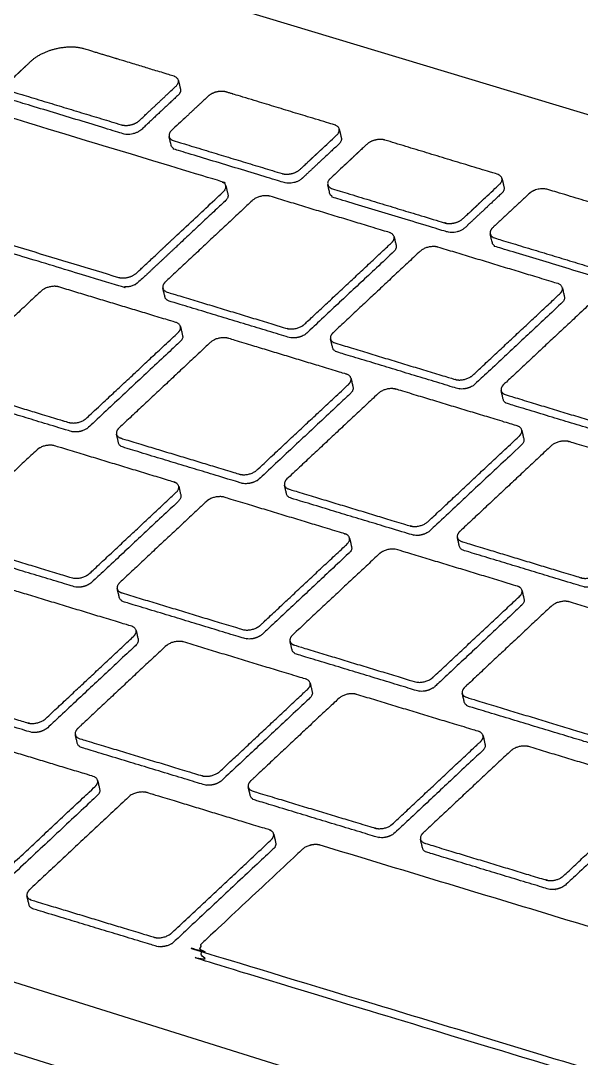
# Model space of a CAD drawing. Header units: millimetres. Extents: x 1086 to 16404, y 1320 to 9021.
# Drawn here: x 4861.9 to 4922.7, y 8464.8 to 8577.4 of the extents above; entities that cross this region are included whole.
import ezdxf

# ---------------------------------------------------------------- set-up
doc = ezdxf.new("R2010")
doc.units = ezdxf.units.MM
doc.header["$LTSCALE"] = 8
doc.layers.add('STS_Señales Débiles', color=7, linetype='Continuous', true_color=0x265482)

# ---------------------------------------------------------------- blocks, each defined once
blk = doc.blocks.new('PC')
blk.add_lwpolyline([(-23.45, 127.13), (-106.23, 49.6, -0.270564), (-112.28, 48.22), (-441.95, 151.76, -0.573147), (-444.32, 162.1), (-367.77, 234.21, -0.268305), (-355.79, 237.03), (-25.88, 137.5, -0.577868)], format="xyb", close=True)
blk.add_lwpolyline([(-446.1, 156.23), (-444.17, 147.97, 0.265337), (-440.03, 143.5), (-113.39, 40.92, 0.270564), (-101.3, 43.68), (-24.03, 116.05, 0.267949), (-20.46, 127.81), (-21.67, 133.02)], format="xyb")
for points, weights, knots in [([(-286.64, 199.75), (-292.57, 201.55), (-298.5, 203.35), (-298.96, 203.49), (-299.04, 203.82), (-299.11, 204.14), (-298.76, 204.47), (-297.62, 205.54), (-296.48, 206.62), (-295.43, 207.6), (-293.72, 207.99), (-292.01, 208.39), (-290.64, 207.98), (-285.81, 206.51), (-280.98, 205.05), (-279.88, 204.71), (-280.72, 203.92), (-282.71, 202.06), (-284.69, 200.2), (-285.53, 199.41), (-286.64, 199.75)], [1, 1, 1, 0.923879532511, 1, 0.923879532511, 1, 1, 1, 0.923879532511, 1, 0.923879532511, 1, 1, 1, 0.707106781187, 1, 1, 1, 0.707106781187, 1], [0, 0, 0, 1, 1, 1.785398, 1.785398, 2.570796, 2.570796, 3.570796, 3.570796, 4.356194, 4.356194, 5.141593, 5.141593, 6.141593, 6.141593, 7.712389, 7.712389, 8.712389, 8.712389, 10.283185, 10.283185, 10.283185]), ([(-280.45, 204.58), (-280.33, 204.09), (-280.22, 203.6), (-280.14, 203.27), (-280.49, 202.95), (-282.48, 201.09), (-284.46, 199.22), (-285.31, 198.44), (-286.41, 198.77), (-292.34, 200.57), (-298.28, 202.37), (-298.73, 202.51), (-298.81, 202.84), (-298.92, 203.33), (-299.04, 203.82)], [1, 1, 1, 0.923879532511, 1, 1, 1, 0.707106781187, 1, 1, 1, 0.923879532511, 1, 1, 1], [0, 0, 0, 1, 1, 1.785398, 1.785398, 2.785398, 2.785398, 4.356194, 4.356194, 5.356194, 5.356194, 6.141593, 6.141593, 7.141593, 7.141593, 7.141593]), ([(-269.18, 194.45), (-275.05, 196.23), (-280.91, 198.01), (-282.02, 198.35), (-281.18, 199.14), (-279.19, 201), (-277.2, 202.86), (-276.85, 203.18), (-276.28, 203.32), (-275.71, 203.45), (-275.26, 203.31), (-269.39, 201.53), (-263.52, 199.75), (-263.06, 199.61), (-262.99, 199.28), (-262.91, 198.95), (-263.26, 198.63), (-265.25, 196.77), (-267.23, 194.91), (-267.58, 194.58), (-268.15, 194.45), (-268.72, 194.31), (-269.18, 194.45)], [1, 1, 1, 0.707106781187, 1, 1, 1, 0.923879532511, 1, 0.923879532511, 1, 1, 1, 0.923879532511, 1, 0.923879532511, 1, 1, 1, 0.923879532511, 1, 0.923879532511, 1], [0, 0, 0, 1, 1, 2.570796, 2.570796, 3.570796, 3.570796, 4.356194, 4.356194, 5.141593, 5.141593, 6.141593, 6.141593, 6.926991, 6.926991, 7.712389, 7.712389, 8.712389, 8.712389, 9.497787, 9.497787, 10.283185, 10.283185, 10.283185]), ([(-286.95, 183.18), (-299.44, 186.97), (-311.94, 190.76), (-313.04, 191.1), (-312.2, 191.89), (-307.48, 196.31), (-302.76, 200.73), (-302.41, 201.05), (-301.84, 201.19), (-301.27, 201.32), (-300.82, 201.18), (-288.32, 197.39), (-275.82, 193.6), (-275.37, 193.46), (-275.29, 193.13), (-275.21, 192.8), (-275.56, 192.48), (-280.28, 188.06), (-285, 183.64), (-285.84, 182.85), (-286.95, 183.18)], [1, 1, 1, 0.707106781187, 1, 1, 1, 0.923879532511, 1, 0.923879532511, 1, 1, 1, 0.923879532511, 1, 0.923879532511, 1, 1, 1, 0.707106781187, 1], [0, 0, 0, 1, 1, 2.570796, 2.570796, 3.570796, 3.570796, 4.356194, 4.356194, 5.141593, 5.141593, 6.141593, 6.141593, 6.926991, 6.926991, 7.712389, 7.712389, 8.712389, 8.712389, 10.283185, 10.283185, 10.283185]), ([(-262.99, 199.28), (-262.87, 198.79), (-262.76, 198.31), (-262.68, 197.98), (-263.03, 197.65), (-265.02, 195.79), (-267.01, 193.93), (-267.35, 193.6), (-267.92, 193.47), (-268.49, 193.34), (-268.95, 193.47), (-274.82, 195.25), (-280.69, 197.03), (-281.14, 197.17), (-281.22, 197.5), (-281.33, 197.99), (-281.45, 198.48)], [1, 1, 1, 0.923879532511, 1, 1, 1, 0.923879532511, 1, 0.923879532511, 1, 1, 1, 0.923879532511, 1, 1, 1], [0, 0, 0, 1, 1, 1.785398, 1.785398, 2.785398, 2.785398, 3.570796, 3.570796, 4.356194, 4.356194, 5.356194, 5.356194, 6.141593, 6.141593, 7.141593, 7.141593, 7.141593]), ([(-258.04, 198.09), (-251.95, 196.24), (-245.86, 194.39), (-245.4, 194.25), (-245.33, 193.92), (-245.25, 193.6), (-245.6, 193.27), (-247.58, 191.41), (-249.57, 189.55), (-249.92, 189.22), (-250.49, 189.09), (-251.06, 188.96), (-251.52, 189.09), (-257.61, 190.94), (-263.7, 192.79), (-264.16, 192.93), (-264.23, 193.26), (-264.31, 193.59), (-263.96, 193.91), (-261.97, 195.77), (-259.99, 197.63), (-259.64, 197.96), (-259.07, 198.09), (-258.5, 198.23), (-258.04, 198.09)], [1, 1, 1, 0.923879532511, 1, 0.923879532511, 1, 1, 1, 0.923879532511, 1, 0.923879532511, 1, 1, 1, 0.923879532511, 1, 0.923879532511, 1, 1, 1, 0.923879532511, 1, 0.923879532511, 1], [0, 0, 0, 1, 1, 1.785398, 1.785398, 2.570796, 2.570796, 3.570796, 3.570796, 4.356194, 4.356194, 5.141593, 5.141593, 6.141593, 6.141593, 6.926991, 6.926991, 7.712389, 7.712389, 8.712389, 8.712389, 9.497787, 9.497787, 10.283185, 10.283185, 10.283185]), ([(-245.33, 193.92), (-245.21, 193.44), (-245.1, 192.95), (-245.02, 192.62), (-245.37, 192.29), (-247.36, 190.43), (-249.34, 188.57), (-249.69, 188.24), (-250.26, 188.11), (-250.83, 187.98), (-251.29, 188.12), (-257.38, 189.96), (-263.47, 191.81), (-263.93, 191.95), (-264.01, 192.28), (-264.12, 192.77), (-264.23, 193.26)], [1, 1, 1, 0.923879532511, 1, 1, 1, 0.923879532511, 1, 0.923879532511, 1, 1, 1, 0.923879532511, 1, 1, 1], [0, 0, 0, 1, 1, 1.785398, 1.785398, 2.785398, 2.785398, 3.570796, 3.570796, 4.356194, 4.356194, 5.356194, 5.356194, 6.141593, 6.141593, 7.141593, 7.141593, 7.141593]), ([(-275.29, 193.13), (-275.18, 192.64), (-275.06, 192.15), (-274.99, 191.83), (-275.33, 191.5), (-280.05, 187.08), (-284.77, 182.66), (-285.62, 181.87), (-286.72, 182.2), (-299.22, 186), (-311.71, 189.79), (-312.17, 189.92), (-312.25, 190.25), (-312.36, 190.74), (-312.47, 191.23)], [1, 1, 1, 0.923879532511, 1, 1, 1, 0.707106781187, 1, 1, 1, 0.923879532511, 1, 1, 1], [0, 0, 0, 1, 1, 1.785398, 1.785398, 2.785398, 2.785398, 4.356194, 4.356194, 5.356194, 5.356194, 6.141593, 6.141593, 7.141593, 7.141593, 7.141593]), ([(-242.35, 192.29), (-241.51, 193.07), (-240.41, 192.74), (-234.3, 190.89), (-228.2, 189.04), (-227.74, 188.9), (-227.67, 188.57), (-227.59, 188.24), (-227.94, 187.91), (-229.93, 186.05), (-231.91, 184.19), (-232.75, 183.4), (-233.86, 183.74), (-239.96, 185.59), (-246.07, 187.44), (-247.17, 187.78), (-246.33, 188.56), (-244.34, 190.42), (-242.35, 192.29)], [1, 0.707106781187, 1, 1, 1, 0.923879532511, 1, 0.923879532511, 1, 1, 1, 0.707106781187, 1, 1, 1, 0.707106781187, 1, 1, 1], [0, 0, 0, 1.570796, 1.570796, 2.570796, 2.570796, 3.356194, 3.356194, 4.141593, 4.141593, 5.141593, 5.141593, 6.712389, 6.712389, 7.712389, 7.712389, 9.283185, 9.283185, 10.283185, 10.283185, 10.283185]), ([(-270.47, 191.98), (-264.02, 190.02), (-257.57, 188.06), (-257.11, 187.92), (-257.03, 187.59), (-256.96, 187.26), (-257.3, 186.94), (-262.02, 182.52), (-266.74, 178.1), (-267.59, 177.31), (-268.69, 177.64), (-275.14, 179.6), (-281.6, 181.56), (-282.7, 181.89), (-281.86, 182.68), (-277.14, 187.1), (-272.42, 191.52), (-271.58, 192.31), (-270.47, 191.98)], [1, 1, 1, 0.923879532511, 1, 0.923879532511, 1, 1, 1, 0.707106781187, 1, 1, 1, 0.707106781187, 1, 1, 1, 0.707106781187, 1], [0, 0, 0, 1, 1, 1.785398, 1.785398, 2.570796, 2.570796, 3.570796, 3.570796, 5.141593, 5.141593, 6.141593, 6.141593, 7.712389, 7.712389, 8.712389, 8.712389, 10.283185, 10.283185, 10.283185]), ([(-227.67, 188.57), (-227.55, 188.08), (-227.44, 187.59), (-227.36, 187.26), (-227.71, 186.93), (-229.7, 185.07), (-231.68, 183.21), (-232.53, 182.42), (-233.63, 182.76), (-239.73, 184.61), (-245.84, 186.46), (-246.3, 186.6), (-246.37, 186.93), (-246.49, 187.42), (-246.6, 187.91)], [1, 1, 1, 0.923879532511, 1, 1, 1, 0.707106781187, 1, 1, 1, 0.923879532511, 1, 1, 1], [0, 0, 0, 1, 1, 1.785398, 1.785398, 2.785398, 2.785398, 4.356194, 4.356194, 5.356194, 5.356194, 6.141593, 6.141593, 7.141593, 7.141593, 7.141593]), ([(-257.03, 187.59), (-256.92, 187.1), (-256.8, 186.62), (-256.73, 186.29), (-257.08, 185.96), (-261.8, 181.54), (-266.52, 177.12), (-267.36, 176.33), (-268.46, 176.67), (-274.91, 178.62), (-281.37, 180.58), (-281.83, 180.72), (-281.9, 181.05), (-282.02, 181.54), (-282.13, 182.03)], [1, 1, 1, 0.923879532511, 1, 1, 1, 0.707106781187, 1, 1, 1, 0.923879532511, 1, 1, 1], [0, 0, 0, 1, 1, 1.785398, 1.785398, 2.785398, 2.785398, 4.356194, 4.356194, 5.356194, 5.356194, 6.141593, 6.141593, 7.141593, 7.141593, 7.141593]), ([(-252.27, 186.46), (-245.79, 184.49), (-239.3, 182.52), (-238.85, 182.38), (-238.77, 182.05), (-238.69, 181.72), (-239.04, 181.4), (-243.76, 176.98), (-248.48, 172.56), (-249.32, 171.77), (-250.43, 172.1), (-256.91, 174.07), (-263.4, 176.04), (-264.5, 176.37), (-263.66, 177.16), (-258.94, 181.58), (-254.22, 186), (-253.38, 186.79), (-252.27, 186.46)], [1, 1, 1, 0.923879532511, 1, 0.923879532511, 1, 1, 1, 0.707106781187, 1, 1, 1, 0.707106781187, 1, 1, 1, 0.707106781187, 1], [0, 0, 0, 1, 1, 1.785398, 1.785398, 2.570796, 2.570796, 3.570796, 3.570796, 5.141593, 5.141593, 6.141593, 6.141593, 7.712389, 7.712389, 8.712389, 8.712389, 10.283185, 10.283185, 10.283185]), ([(-293.41, 182.14), (-287.08, 180.22), (-280.75, 178.3), (-279.65, 177.96), (-280.49, 177.17), (-285.45, 172.53), (-290.41, 167.89), (-291.25, 167.1), (-292.35, 167.43), (-298.68, 169.35), (-305.01, 171.27), (-305.46, 171.41), (-305.54, 171.74), (-305.62, 172.07), (-305.27, 172.4), (-300.31, 177.04), (-295.35, 181.68), (-295, 182.01), (-294.43, 182.14), (-293.86, 182.28), (-293.41, 182.14)], [1, 1, 1, 0.707106781187, 1, 1, 1, 0.707106781187, 1, 1, 1, 0.923879532511, 1, 0.923879532511, 1, 1, 1, 0.923879532511, 1, 0.923879532511, 1], [0, 0, 0, 1, 1, 2.570796, 2.570796, 3.570796, 3.570796, 5.141593, 5.141593, 6.141593, 6.141593, 6.926991, 6.926991, 7.712389, 7.712389, 8.712389, 8.712389, 9.497787, 9.497787, 10.283185, 10.283185, 10.283185]), ([(-238.77, 182.05), (-238.66, 181.56), (-238.54, 181.08), (-238.46, 180.75), (-238.81, 180.42), (-243.53, 176), (-248.25, 171.58), (-249.09, 170.79), (-250.2, 171.12), (-256.68, 173.09), (-263.17, 175.06), (-263.63, 175.2), (-263.7, 175.53), (-263.82, 176.02), (-263.93, 176.51)], [1, 1, 1, 0.923879532511, 1, 1, 1, 0.707106781187, 1, 1, 1, 0.923879532511, 1, 1, 1], [0, 0, 0, 1, 1, 1.785398, 1.785398, 2.785398, 2.785398, 4.356194, 4.356194, 5.356194, 5.356194, 6.141593, 6.141593, 7.141593, 7.141593, 7.141593]), ([(-233.75, 180.84), (-227.27, 178.87), (-220.78, 176.9), (-220.32, 176.76), (-220.24, 176.43), (-220.17, 176.1), (-220.52, 175.78), (-225.24, 171.36), (-229.96, 166.94), (-230.8, 166.15), (-231.9, 166.48), (-238.39, 168.45), (-244.88, 170.42), (-245.98, 170.75), (-245.14, 171.54), (-240.42, 175.96), (-235.7, 180.38), (-235.35, 180.71), (-234.78, 180.84), (-234.21, 180.98), (-233.75, 180.84)], [1, 1, 1, 0.923879532511, 1, 0.923879532511, 1, 1, 1, 0.707106781187, 1, 1, 1, 0.707106781187, 1, 1, 1, 0.923879532511, 1, 0.923879532511, 1], [0, 0, 0, 1, 1, 1.785398, 1.785398, 2.570796, 2.570796, 3.570796, 3.570796, 5.141593, 5.141593, 6.141593, 6.141593, 7.712389, 7.712389, 8.712389, 8.712389, 9.497787, 9.497787, 10.283185, 10.283185, 10.283185]), ([(-280.22, 177.83), (-280.1, 177.34), (-279.99, 176.85), (-279.91, 176.52), (-280.26, 176.2), (-285.22, 171.55), (-290.18, 166.91), (-291.02, 166.12), (-292.12, 166.46), (-298.45, 168.38), (-304.78, 170.29), (-305.24, 170.43), (-305.31, 170.76), (-305.43, 171.25), (-305.54, 171.74)], [1, 1, 1, 0.923879532511, 1, 1, 1, 0.707106781187, 1, 1, 1, 0.923879532511, 1, 1, 1], [0, 0, 0, 1, 1, 1.785398, 1.785398, 2.785398, 2.785398, 4.356194, 4.356194, 5.356194, 5.356194, 6.141593, 6.141593, 7.141593, 7.141593, 7.141593]), ([(-286.89, 166.82), (-281.93, 171.46), (-276.98, 176.11), (-276.13, 176.9), (-275.03, 176.56), (-268.64, 174.62), (-262.24, 172.68), (-261.14, 172.35), (-261.98, 171.56), (-266.94, 166.92), (-271.9, 162.27), (-272.74, 161.48), (-273.85, 161.82), (-280.24, 163.76), (-286.63, 165.7), (-287.73, 166.03), (-286.89, 166.82)], [1, 1, 1, 0.707106781187, 1, 1, 1, 0.707106781187, 1, 1, 1, 0.707106781187, 1, 1, 1, 0.707106781187, 1], [0, 0, 0, 1, 1, 2.570796, 2.570796, 3.570796, 3.570796, 5.141593, 5.141593, 6.141593, 6.141593, 7.712389, 7.712389, 8.712389, 8.712389, 10.283185, 10.283185, 10.283185]), ([(-220.24, 176.43), (-220.13, 175.94), (-220.02, 175.46), (-219.94, 175.13), (-220.29, 174.8), (-225.01, 170.38), (-229.73, 165.96), (-230.57, 165.17), (-231.67, 165.51), (-238.16, 167.47), (-244.65, 169.44), (-245.11, 169.58), (-245.18, 169.91), (-245.3, 170.4), (-245.41, 170.89)], [1, 1, 1, 0.923879532511, 1, 1, 1, 0.707106781187, 1, 1, 1, 0.923879532511, 1, 1, 1], [0, 0, 0, 1, 1, 1.785398, 1.785398, 2.785398, 2.785398, 4.356194, 4.356194, 5.356194, 5.356194, 6.141593, 6.141593, 7.141593, 7.141593, 7.141593]), ([(-261.71, 172.22), (-261.6, 171.73), (-261.48, 171.24), (-261.41, 170.91), (-261.75, 170.58), (-266.71, 165.94), (-271.67, 161.3), (-272.51, 160.51), (-273.62, 160.84), (-280.01, 162.78), (-286.4, 164.72), (-286.86, 164.86), (-286.94, 165.19), (-287.05, 165.68), (-287.16, 166.17)], [1, 1, 1, 0.923879532511, 1, 1, 1, 0.707106781187, 1, 1, 1, 0.923879532511, 1, 1, 1], [0, 0, 0, 1, 1, 1.785398, 1.785398, 2.785398, 2.785398, 4.356194, 4.356194, 5.356194, 5.356194, 6.141593, 6.141593, 7.141593, 7.141593, 7.141593]), ([(-268.66, 161.29), (-263.7, 165.93), (-258.74, 170.58), (-257.9, 171.37), (-256.8, 171.03), (-250.25, 169.05), (-243.71, 167.06), (-242.61, 166.73), (-243.45, 165.94), (-248.41, 161.29), (-253.36, 156.65), (-254.21, 155.86), (-255.31, 156.2), (-261.85, 158.18), (-268.4, 160.17), (-269.5, 160.5), (-268.66, 161.29)], [1, 1, 1, 0.707106781187, 1, 1, 1, 0.707106781187, 1, 1, 1, 0.707106781187, 1, 1, 1, 0.707106781187, 1], [0, 0, 0, 1, 1, 2.570796, 2.570796, 3.570796, 3.570796, 5.141593, 5.141593, 6.141593, 6.141593, 7.712389, 7.712389, 8.712389, 8.712389, 10.283185, 10.283185, 10.283185]), ([(-243.18, 166.59), (-243.06, 166.1), (-242.95, 165.62), (-242.87, 165.29), (-243.22, 164.96), (-248.18, 160.32), (-253.14, 155.67), (-253.98, 154.88), (-255.08, 155.22), (-261.63, 157.2), (-268.17, 159.19), (-268.63, 159.33), (-268.7, 159.66), (-268.82, 160.15), (-268.93, 160.63)], [1, 1, 1, 0.923879532511, 1, 1, 1, 0.707106781187, 1, 1, 1, 0.923879532511, 1, 1, 1], [0, 0, 0, 1, 1, 1.785398, 1.785398, 2.785398, 2.785398, 4.356194, 4.356194, 5.356194, 5.356194, 6.141593, 6.141593, 7.141593, 7.141593, 7.141593]), ([(-295.81, 164.43), (-295.47, 164.76), (-294.9, 164.89), (-294.33, 165.02), (-293.87, 164.89), (-287.4, 162.92), (-280.94, 160.96), (-279.83, 160.63), (-280.68, 159.84), (-285.38, 155.43), (-290.08, 151.03), (-290.93, 150.24), (-292.03, 150.57), (-298.5, 152.53), (-304.96, 154.5), (-306.07, 154.83), (-305.22, 155.62), (-300.52, 160.03), (-295.81, 164.43)], [1, 0.923879532511, 1, 0.923879532511, 1, 1, 1, 0.707106781187, 1, 1, 1, 0.707106781187, 1, 1, 1, 0.707106781187, 1, 1, 1], [0, 0, 0, 0.785398, 0.785398, 1.570796, 1.570796, 2.570796, 2.570796, 4.141593, 4.141593, 5.141593, 5.141593, 6.712389, 6.712389, 7.712389, 7.712389, 9.283185, 9.283185, 10.283185, 10.283185, 10.283185]), ([(-249.89, 155.6), (-244.93, 160.24), (-239.98, 164.88), (-239.13, 165.67), (-238.03, 165.34), (-231.59, 163.38), (-225.15, 161.43), (-224.04, 161.09), (-224.88, 160.31), (-229.84, 155.66), (-234.8, 151.02), (-235.64, 150.23), (-236.75, 150.56), (-243.19, 152.52), (-249.63, 154.47), (-250.73, 154.81), (-249.89, 155.6)], [1, 1, 1, 0.707106781187, 1, 1, 1, 0.707106781187, 1, 1, 1, 0.707106781187, 1, 1, 1, 0.707106781187, 1], [0, 0, 0, 1, 1, 2.570796, 2.570796, 3.570796, 3.570796, 5.141593, 5.141593, 6.141593, 6.141593, 7.712389, 7.712389, 8.712389, 8.712389, 10.283185, 10.283185, 10.283185]), ([(-280.4, 160.49), (-280.29, 160.01), (-280.18, 159.52), (-280.1, 159.19), (-280.45, 158.86), (-285.15, 154.46), (-289.86, 150.05), (-290.7, 149.26), (-291.8, 149.6), (-298.27, 151.56), (-304.73, 153.52), (-305.19, 153.66), (-305.27, 153.99), (-305.38, 154.47), (-305.5, 154.96)], [1, 1, 1, 0.923879532511, 1, 1, 1, 0.707106781187, 1, 1, 1, 0.923879532511, 1, 1, 1], [0, 0, 0, 1, 1, 1.785398, 1.785398, 2.785398, 2.785398, 4.356194, 4.356194, 5.356194, 5.356194, 6.141593, 6.141593, 7.141593, 7.141593, 7.141593]), ([(-224.61, 160.96), (-224.5, 160.47), (-224.38, 159.98), (-224.31, 159.65), (-224.66, 159.33), (-229.61, 154.68), (-234.57, 150.04), (-235.41, 149.25), (-236.52, 149.59), (-242.96, 151.54), (-249.4, 153.5), (-249.86, 153.63), (-249.94, 153.96), (-250.05, 154.45), (-250.16, 154.94)], [1, 1, 1, 0.923879532511, 1, 1, 1, 0.707106781187, 1, 1, 1, 0.923879532511, 1, 1, 1], [0, 0, 0, 1, 1, 1.785398, 1.785398, 2.785398, 2.785398, 4.356194, 4.356194, 5.356194, 5.356194, 6.141593, 6.141593, 7.141593, 7.141593, 7.141593]), ([(-286.55, 148.91), (-287.65, 149.24), (-286.81, 150.03), (-282.11, 154.44), (-277.4, 158.85), (-276.56, 159.63), (-275.45, 159.3), (-268.93, 157.32), (-262.41, 155.34), (-261.3, 155.01), (-262.14, 154.22), (-266.85, 149.81), (-271.55, 145.4), (-272.4, 144.62), (-273.5, 144.95), (-280.02, 146.93), (-286.55, 148.91)], [1, 0.707106781187, 1, 1, 1, 0.707106781187, 1, 1, 1, 0.707106781187, 1, 1, 1, 0.707106781187, 1, 1, 1], [0, 0, 0, 1.570796, 1.570796, 2.570796, 2.570796, 4.141593, 4.141593, 5.141593, 5.141593, 6.712389, 6.712389, 7.712389, 7.712389, 9.283185, 9.283185, 10.283185, 10.283185, 10.283185]), ([(-261.87, 154.87), (-261.76, 154.38), (-261.64, 153.9), (-261.57, 153.57), (-261.92, 153.24), (-266.62, 148.83), (-271.33, 144.43), (-272.17, 143.64), (-273.27, 143.97), (-279.8, 145.95), (-286.32, 147.93), (-286.78, 148.07), (-286.85, 148.4), (-286.97, 148.89), (-287.08, 149.38)], [1, 1, 1, 0.923879532511, 1, 1, 1, 0.707106781187, 1, 1, 1, 0.923879532511, 1, 1, 1], [0, 0, 0, 1, 1, 1.785398, 1.785398, 2.785398, 2.785398, 4.356194, 4.356194, 5.356194, 5.356194, 6.141593, 6.141593, 7.141593, 7.141593, 7.141593]), ([(-258.64, 153.15), (-257.8, 153.94), (-256.7, 153.61), (-250.19, 151.63), (-243.69, 149.66), (-242.58, 149.33), (-243.42, 148.54), (-248.13, 144.13), (-252.83, 139.73), (-253.67, 138.94), (-254.78, 139.27), (-261.28, 141.25), (-267.79, 143.22), (-268.9, 143.55), (-268.05, 144.34), (-263.35, 148.75), (-258.64, 153.15)], [1, 0.707106781187, 1, 1, 1, 0.707106781187, 1, 1, 1, 0.707106781187, 1, 1, 1, 0.707106781187, 1, 1, 1], [0, 0, 0, 1.570796, 1.570796, 2.570796, 2.570796, 4.141593, 4.141593, 5.141593, 5.141593, 6.712389, 6.712389, 7.712389, 7.712389, 9.283185, 9.283185, 10.283185, 10.283185, 10.283185]), ([(-310.08, 139.88), (-305.31, 144.34), (-300.54, 148.81), (-299.7, 149.6), (-298.6, 149.27), (-292.08, 147.29), (-285.57, 145.31), (-284.47, 144.98), (-285.31, 144.19), (-290.08, 139.72), (-294.85, 135.26), (-295.69, 134.47), (-296.79, 134.8), (-303.31, 136.78), (-309.82, 138.75), (-310.92, 139.09), (-310.08, 139.88)], [1, 1, 1, 0.707106781187, 1, 1, 1, 0.707106781187, 1, 1, 1, 0.707106781187, 1, 1, 1, 0.707106781187, 1], [0, 0, 0, 1, 1, 2.570796, 2.570796, 3.570796, 3.570796, 5.141593, 5.141593, 6.141593, 6.141593, 7.712389, 7.712389, 8.712389, 8.712389, 10.283185, 10.283185, 10.283185]), ([(-243.15, 149.19), (-243.04, 148.7), (-242.92, 148.22), (-242.85, 147.89), (-243.2, 147.56), (-247.9, 143.15), (-252.6, 138.75), (-253.45, 137.96), (-254.55, 138.29), (-261.06, 140.27), (-267.56, 142.24), (-268.02, 142.38), (-268.1, 142.71), (-268.21, 143.2), (-268.33, 143.69)], [1, 1, 1, 0.923879532511, 1, 1, 1, 0.707106781187, 1, 1, 1, 0.923879532511, 1, 1, 1], [0, 0, 0, 1, 1, 1.785398, 1.785398, 2.785398, 2.785398, 4.356194, 4.356194, 5.356194, 5.356194, 6.141593, 6.141593, 7.141593, 7.141593, 7.141593]), ([(-238.01, 147.94), (-231.46, 145.95), (-224.91, 143.96), (-224.45, 143.83), (-224.37, 143.5), (-224.3, 143.17), (-224.64, 142.84), (-229.35, 138.43), (-234.05, 134.03), (-234.9, 133.24), (-236, 133.57), (-242.55, 135.56), (-249.1, 137.55), (-250.2, 137.88), (-249.36, 138.67), (-244.66, 143.08), (-239.95, 147.48), (-239.11, 148.27), (-238.01, 147.94)], [1, 1, 1, 0.923879532511, 1, 0.923879532511, 1, 1, 1, 0.707106781187, 1, 1, 1, 0.707106781187, 1, 1, 1, 0.707106781187, 1], [0, 0, 0, 1, 1, 1.785398, 1.785398, 2.570796, 2.570796, 3.570796, 3.570796, 5.141593, 5.141593, 6.141593, 6.141593, 7.712389, 7.712389, 8.712389, 8.712389, 10.283185, 10.283185, 10.283185]), ([(-285.04, 144.85), (-284.92, 144.36), (-284.81, 143.87), (-284.73, 143.54), (-285.08, 143.21), (-289.85, 138.75), (-294.62, 134.28), (-295.46, 133.49), (-296.57, 133.82), (-303.08, 135.8), (-309.59, 137.78), (-310.05, 137.91), (-310.12, 138.24), (-310.24, 138.73), (-310.35, 139.22)], [1, 1, 1, 0.923879532511, 1, 1, 1, 0.707106781187, 1, 1, 1, 0.923879532511, 1, 1, 1], [0, 0, 0, 1, 1, 1.785398, 1.785398, 2.785398, 2.785398, 4.356194, 4.356194, 5.356194, 5.356194, 6.141593, 6.141593, 7.141593, 7.141593, 7.141593]), ([(-279.88, 143.59), (-273.28, 141.58), (-266.68, 139.58), (-265.57, 139.25), (-266.41, 138.46), (-271.18, 133.99), (-275.95, 129.52), (-276.8, 128.74), (-277.9, 129.07), (-284.5, 131.07), (-291.1, 133.07), (-292.2, 133.41), (-291.36, 134.2), (-286.59, 138.67), (-281.82, 143.13), (-280.98, 143.92), (-279.88, 143.59)], [1, 1, 1, 0.707106781187, 1, 1, 1, 0.707106781187, 1, 1, 1, 0.707106781187, 1, 1, 1, 0.707106781187, 1], [0, 0, 0, 1, 1, 2.570796, 2.570796, 3.570796, 3.570796, 5.141593, 5.141593, 6.141593, 6.141593, 7.712389, 7.712389, 8.712389, 8.712389, 10.283185, 10.283185, 10.283185]), ([(-224.37, 143.5), (-224.26, 143.01), (-224.14, 142.52), (-224.07, 142.19), (-224.42, 141.86), (-229.12, 137.46), (-233.83, 133.05), (-234.67, 132.26), (-235.77, 132.6), (-242.32, 134.58), (-248.87, 136.57), (-249.33, 136.71), (-249.41, 137.04), (-249.52, 137.53), (-249.63, 138.02)], [1, 1, 1, 0.923879532511, 1, 1, 1, 0.707106781187, 1, 1, 1, 0.923879532511, 1, 1, 1], [0, 0, 0, 1, 1, 1.785398, 1.785398, 2.785398, 2.785398, 4.356194, 4.356194, 5.356194, 5.356194, 6.141593, 6.141593, 7.141593, 7.141593, 7.141593]), ([(-266.14, 139.11), (-266.03, 138.63), (-265.91, 138.14), (-265.84, 137.81), (-266.19, 137.48), (-270.96, 133.01), (-275.73, 128.55), (-276.57, 127.76), (-277.67, 128.09), (-284.27, 130.09), (-290.87, 132.1), (-291.33, 132.24), (-291.41, 132.56), (-291.52, 133.05), (-291.63, 133.54)], [1, 1, 1, 0.923879532511, 1, 1, 1, 0.707106781187, 1, 1, 1, 0.923879532511, 1, 1, 1], [0, 0, 0, 1, 1, 1.785398, 1.785398, 2.785398, 2.785398, 4.356194, 4.356194, 5.356194, 5.356194, 6.141593, 6.141593, 7.141593, 7.141593, 7.141593]), ([(-261.1, 137.89), (-254.51, 135.89), (-247.91, 133.89), (-246.81, 133.55), (-247.65, 132.77), (-252.42, 128.3), (-257.19, 123.83), (-258.03, 123.04), (-259.13, 123.38), (-265.73, 125.38), (-272.33, 127.38), (-273.43, 127.72), (-272.59, 128.5), (-267.82, 132.97), (-263.05, 137.44), (-262.21, 138.23), (-261.1, 137.89)], [1, 1, 1, 0.707106781187, 1, 1, 1, 0.707106781187, 1, 1, 1, 0.707106781187, 1, 1, 1, 0.707106781187, 1], [0, 0, 0, 1, 1, 2.570796, 2.570796, 3.570796, 3.570796, 5.141593, 5.141593, 6.141593, 6.141593, 7.712389, 7.712389, 8.712389, 8.712389, 10.283185, 10.283185, 10.283185]), ([(-302.77, 132.96), (-296.26, 130.99), (-289.74, 129.01), (-288.64, 128.67), (-289.48, 127.89), (-294.87, 122.83), (-300.27, 117.78), (-300.61, 117.46), (-301.18, 117.32), (-301.75, 117.19), (-302.21, 117.33), (-308.73, 119.31), (-315.24, 121.28), (-316.35, 121.62), (-315.5, 122.41), (-310.11, 127.46), (-304.72, 132.51), (-303.88, 133.3), (-302.77, 132.96)], [1, 1, 1, 0.707106781187, 1, 1, 1, 0.923879532511, 1, 0.923879532511, 1, 1, 1, 0.707106781187, 1, 1, 1, 0.707106781187, 1], [0, 0, 0, 1, 1, 2.570796, 2.570796, 3.570796, 3.570796, 4.356194, 4.356194, 5.141593, 5.141593, 6.141593, 6.141593, 7.712389, 7.712389, 8.712389, 8.712389, 10.283185, 10.283185, 10.283185]), ([(-247.38, 133.42), (-247.26, 132.93), (-247.15, 132.44), (-247.07, 132.11), (-247.42, 131.79), (-252.19, 127.32), (-256.96, 122.85), (-257.8, 122.06), (-258.91, 122.4), (-265.5, 124.4), (-272.1, 126.4), (-272.56, 126.54), (-272.63, 126.87), (-272.75, 127.36), (-272.86, 127.85)], [1, 1, 1, 0.923879532511, 1, 1, 1, 0.707106781187, 1, 1, 1, 0.923879532511, 1, 1, 1], [0, 0, 0, 1, 1, 1.785398, 1.785398, 2.785398, 2.785398, 4.356194, 4.356194, 5.356194, 5.356194, 6.141593, 6.141593, 7.141593, 7.141593, 7.141593]), ([(-242.41, 132.22), (-235.88, 130.24), (-229.35, 128.26), (-228.24, 127.92), (-229.09, 127.13), (-233.86, 122.67), (-238.63, 118.2), (-238.97, 117.87), (-239.54, 117.74), (-240.11, 117.61), (-240.57, 117.75), (-247.1, 119.73), (-253.64, 121.71), (-254.74, 122.04), (-253.9, 122.83), (-249.13, 127.3), (-244.36, 131.77), (-243.52, 132.56), (-242.41, 132.22)], [1, 1, 1, 0.707106781187, 1, 1, 1, 0.923879532511, 1, 0.923879532511, 1, 1, 1, 0.707106781187, 1, 1, 1, 0.707106781187, 1], [0, 0, 0, 1, 1, 2.570796, 2.570796, 3.570796, 3.570796, 4.356194, 4.356194, 5.141593, 5.141593, 6.141593, 6.141593, 7.712389, 7.712389, 8.712389, 8.712389, 10.283185, 10.283185, 10.283185]), ([(-289.21, 128.54), (-289.09, 128.05), (-288.98, 127.56), (-288.9, 127.23), (-289.25, 126.91), (-294.64, 121.86), (-300.04, 116.8), (-300.39, 116.48), (-300.96, 116.35), (-301.53, 116.21), (-301.98, 116.35), (-308.5, 118.33), (-315.01, 120.3), (-315.47, 120.44), (-315.55, 120.77), (-315.66, 121.26), (-315.78, 121.75)], [1, 1, 1, 0.923879532511, 1, 1, 1, 0.923879532511, 1, 0.923879532511, 1, 1, 1, 0.923879532511, 1, 1, 1], [0, 0, 0, 1, 1, 1.785398, 1.785398, 2.785398, 2.785398, 3.570796, 3.570796, 4.356194, 4.356194, 5.356194, 5.356194, 6.141593, 6.141593, 7.141593, 7.141593, 7.141593]), ([(-228.81, 127.79), (-228.7, 127.3), (-228.59, 126.81), (-228.51, 126.48), (-228.86, 126.16), (-233.63, 121.69), (-238.4, 117.22), (-238.75, 116.9), (-239.32, 116.76), (-239.89, 116.63), (-240.34, 116.77), (-246.88, 118.75), (-253.41, 120.73), (-253.87, 120.87), (-253.94, 121.2), (-254.06, 121.69), (-254.17, 122.18)], [1, 1, 1, 0.923879532511, 1, 1, 1, 0.923879532511, 1, 0.923879532511, 1, 1, 1, 0.923879532511, 1, 1, 1], [0, 0, 0, 1, 1, 1.785398, 1.785398, 2.785398, 2.785398, 3.570796, 3.570796, 4.356194, 4.356194, 5.356194, 5.356194, 6.141593, 6.141593, 7.141593, 7.141593, 7.141593]), ([(-296.61, 116.67), (-291.21, 121.72), (-285.82, 126.78), (-284.98, 127.56), (-283.87, 127.23), (-277.26, 125.22), (-270.64, 123.21), (-269.54, 122.88), (-270.38, 122.09), (-275.77, 117.04), (-281.16, 111.99), (-282.01, 111.2), (-283.11, 111.53), (-289.73, 113.54), (-296.34, 115.55), (-297.45, 115.88), (-296.61, 116.67)], [1, 1, 1, 0.707106781187, 1, 1, 1, 0.707106781187, 1, 1, 1, 0.707106781187, 1, 1, 1, 0.707106781187, 1], [0, 0, 0, 1, 1, 2.570796, 2.570796, 3.570796, 3.570796, 5.141593, 5.141593, 6.141593, 6.141593, 7.712389, 7.712389, 8.712389, 8.712389, 10.283185, 10.283185, 10.283185]), ([(-270.11, 122.75), (-269.99, 122.26), (-269.88, 121.77), (-269.8, 121.44), (-270.15, 121.11), (-275.54, 116.06), (-280.94, 111.01), (-281.78, 110.22), (-282.88, 110.56), (-289.5, 112.56), (-296.12, 114.57), (-296.57, 114.71), (-296.65, 115.04), (-296.77, 115.53), (-296.88, 116.02)], [1, 1, 1, 0.923879532511, 1, 1, 1, 0.707106781187, 1, 1, 1, 0.923879532511, 1, 1, 1], [0, 0, 0, 1, 1, 1.785398, 1.785398, 2.785398, 2.785398, 4.356194, 4.356194, 5.356194, 5.356194, 6.141593, 6.141593, 7.141593, 7.141593, 7.141593]), ([(-265.05, 121.52), (-216.66, 106.84), (-168.27, 92.16), (-167.16, 91.82), (-168.01, 91.03), (-173.4, 85.98), (-178.79, 80.93), (-179.64, 80.14), (-180.74, 80.48), (-229.13, 95.16), (-277.52, 109.84), (-278.62, 110.17), (-277.78, 110.96), (-272.39, 116.01), (-266.99, 121.06), (-266.15, 121.85), (-265.05, 121.52)], [1, 1, 1, 0.707106781187, 1, 1, 1, 0.707106781187, 1, 1, 1, 0.707106781187, 1, 1, 1, 0.707106781187, 1], [0, 0, 0, 1, 1, 2.570796, 2.570796, 3.570796, 3.570796, 5.141593, 5.141593, 6.141593, 6.141593, 7.712389, 7.712389, 8.712389, 8.712389, 10.283185, 10.283185, 10.283185]), ([(-167.73, 91.69), (-167.62, 91.2), (-167.51, 90.71), (-167.43, 90.38), (-167.78, 90.06), (-173.17, 85.01), (-178.57, 79.95), (-179.41, 79.17), (-180.51, 79.5), (-228.9, 94.18), (-277.29, 108.86), (-277.75, 109), (-277.83, 109.33), (-277.94, 109.82), (-278.05, 110.31)], [1, 1, 1, 0.923879532511, 1, 1, 1, 0.707106781187, 1, 1, 1, 0.923879532511, 1, 1, 1], [0, 0, 0, 1, 1, 1.785398, 1.785398, 2.785398, 2.785398, 4.356194, 4.356194, 5.356194, 5.356194, 6.141593, 6.141593, 7.141593, 7.141593, 7.141593])]:
    blk.add_rational_spline(points, weights, degree=2, knots=knots)
for tag, p in [('NOMBRE', (250.06, 490)), ('MARCA', (250.06, 450)), ('MODELO', (250.06, 410)), ('SISTEMA', (250.06, 370)), ('PROCESADOR', (250.06, 330)), ('ALMACENAMIENTO', (250.06, 290)), ('RAM', (250.06, 250)), ('ALIMENTACION', (250, 210))]:
    blk.add_attdef(tag, p, '', height=30)

msp = doc.modelspace()

# ---------------------------------------------------------------- block references
at = {"layer": 'STS_Señales Débiles'}
msp.add_blockref('PC', (5159.44, 8366.37), dxfattribs=at)

doc.saveas('drawing.dxf')
